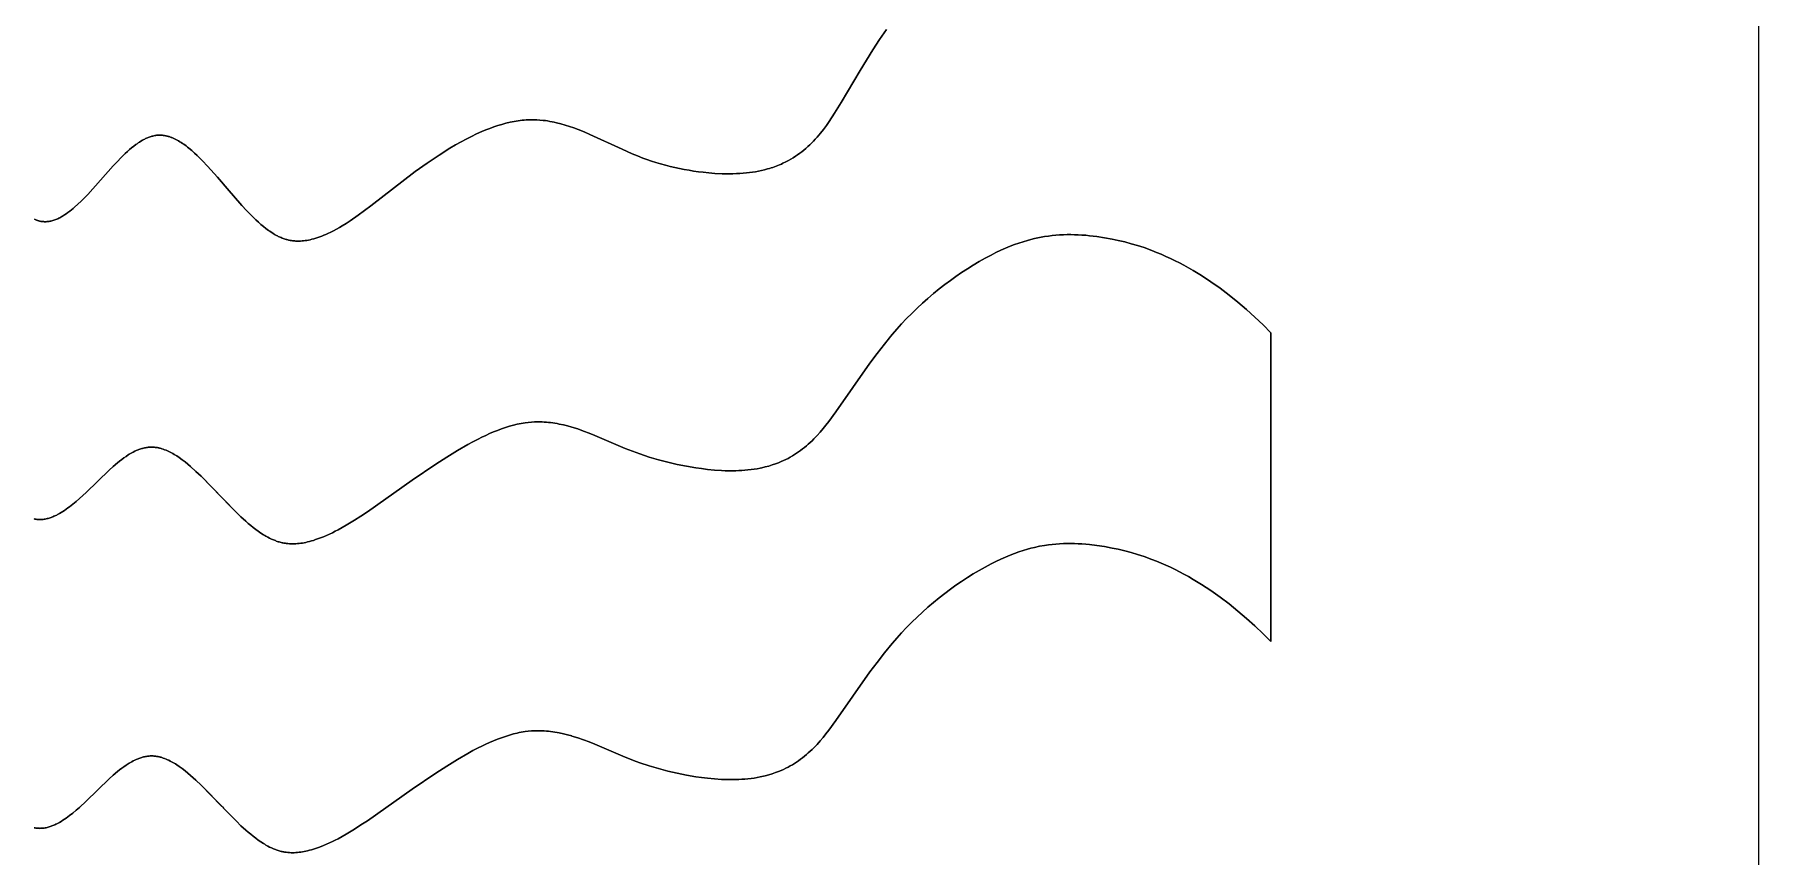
# Model space of a CAD drawing. Header units: feet. Extents: x 0 to 1.5, y 93.18 to 96.08.
# Drawn here: x 1.125 to 1.5, y 95.6453 to 95.8239 of the extents above; entities that cross this region are included whole.
import ezdxf

# ---------------------------------------------------------------- set-up
doc = ezdxf.new("R2010")
doc.units = ezdxf.units.FT
doc.header["$MEASUREMENT"] = 0
doc.layers.add('Default', color=7, linetype='Continuous', true_color=0x000000)

msp = doc.modelspace()

# ---------------------------------------------------------------- linework, layer by layer
at = {"layer": 'Default'}
msp.add_lwpolyline([(0, 96), (1.5, 96), (1.5, 93.33333), (0, 93.33333)], close=True, dxfattribs=at)
for points in [[(1.12499, 95.78378), (1.12513, 95.78372), (1.12528, 95.78366), (1.12542, 95.7836), (1.12552, 95.78356), (1.12563, 95.78352), (1.12574, 95.78348), (1.12584, 95.78345), (1.12595, 95.78342), (1.12606, 95.78339), (1.12617, 95.78337), (1.12627, 95.78334), (1.12638, 95.78332), (1.12649, 95.7833), (1.1266, 95.78329), (1.1267, 95.78327), (1.12681, 95.78326), (1.12692, 95.78325), (1.12703, 95.78325), (1.12714, 95.78324), (1.12724, 95.78324), (1.12735, 95.78324), (1.12746, 95.78324), (1.12757, 95.78324), (1.12768, 95.78325), (1.12779, 95.78326), (1.12789, 95.78327), (1.128, 95.78328), (1.12811, 95.7833), (1.12822, 95.78331), (1.12833, 95.78333), (1.12844, 95.78335), (1.12855, 95.78338), (1.12876, 95.78343), (1.12898, 95.78349), (1.1292, 95.78356), (1.12942, 95.78363), (1.12964, 95.78372), (1.12986, 95.78381), (1.13007, 95.7839), (1.13029, 95.784), (1.1305, 95.78411), (1.13071, 95.78422), (1.13092, 95.78434), (1.13112, 95.78446), (1.13132, 95.78458), (1.13152, 95.78471), (1.13191, 95.78497), (1.13229, 95.78524), (1.13266, 95.78552), (1.13302, 95.78581), (1.13339, 95.78611), (1.13374, 95.78642), (1.13444, 95.78705), (1.13512, 95.78769), (1.13585, 95.78843), (1.13658, 95.78918), (1.14211, 95.79536), (1.14296, 95.79627), (1.14384, 95.79718), (1.14474, 95.79806), (1.1452, 95.79849), (1.14567, 95.7989), (1.14613, 95.7993), (1.1466, 95.79967), (1.14707, 95.80003), (1.14731, 95.80019), (1.14754, 95.80036), (1.14785, 95.80056), (1.14816, 95.80075), (1.14848, 95.80094), (1.14881, 95.80112), (1.14899, 95.80121), (1.14918, 95.8013), (1.14937, 95.80139), (1.14956, 95.80147), (1.14976, 95.80155), (1.14995, 95.80162), (1.15015, 95.80169), (1.15035, 95.80175), (1.15055, 95.80181), (1.15075, 95.80186), (1.15095, 95.80191), (1.15116, 95.80195), (1.15136, 95.80198), (1.15157, 95.80201), (1.15178, 95.80203), (1.15199, 95.80204), (1.15206, 95.80204), (1.15222, 95.80205), (1.15238, 95.80205), (1.15253, 95.80204), (1.15269, 95.80203), (1.15285, 95.80202), (1.153, 95.802), (1.15316, 95.80198), (1.15331, 95.80196), (1.15347, 95.80193), (1.15363, 95.80189), (1.15379, 95.80186), (1.15395, 95.80182), (1.15411, 95.80177), (1.15427, 95.80173), (1.15442, 95.80168), (1.15458, 95.80162), (1.15473, 95.80157), (1.15488, 95.80151), (1.15518, 95.80138), (1.15548, 95.80125), (1.15578, 95.8011), (1.15606, 95.80095), (1.15635, 95.80079), (1.15663, 95.80062), (1.1569, 95.80045), (1.15718, 95.80027), (1.15745, 95.80008), (1.15797, 95.7997), (1.15828, 95.79946), (1.15859, 95.79922), (1.15921, 95.7987), (1.15981, 95.79816), (1.16041, 95.79761), (1.16099, 95.79704), (1.16156, 95.79646), (1.16265, 95.79531), (1.16479, 95.79291), (1.16734, 95.78994), (1.16736, 95.78992), (1.16827, 95.78885), (1.1701, 95.78678), (1.17109, 95.78571), (1.17211, 95.78465), (1.17263, 95.78413), (1.17317, 95.78362), (1.1737, 95.78313), (1.17425, 95.78265), (1.17479, 95.7822), (1.17535, 95.78176), (1.1759, 95.78135), (1.17618, 95.78116), (1.17646, 95.78097), (1.17684, 95.78073), (1.17723, 95.78049), (1.17763, 95.78027), (1.17783, 95.78016), (1.17804, 95.78006), (1.17824, 95.77996), (1.17845, 95.77987), (1.17866, 95.77978), (1.17887, 95.77969), (1.17909, 95.77961), (1.1793, 95.77953), (1.17952, 95.77946), (1.17973, 95.77939), (1.17991, 95.77934), (1.18008, 95.7793), (1.18025, 95.77926), (1.18042, 95.77922), (1.18059, 95.77919), (1.18076, 95.77915), (1.18094, 95.77913), (1.18111, 95.7791), (1.18128, 95.77908), (1.18145, 95.77906), (1.18163, 95.77905), (1.1818, 95.77904), (1.18197, 95.77903), (1.18215, 95.77902), (1.1825, 95.77902), (1.18285, 95.77903), (1.1832, 95.77905), (1.18355, 95.77908), (1.1839, 95.77913), (1.18426, 95.77918), (1.18461, 95.77925), (1.18497, 95.77932), (1.18532, 95.77941), (1.18577, 95.77953), (1.18621, 95.77966), (1.18665, 95.7798), (1.18709, 95.77996), (1.18752, 95.78012), (1.18795, 95.7803), (1.18837, 95.78048), (1.18879, 95.78067), (1.18943, 95.78097), (1.19006, 95.78129), (1.19069, 95.78163), (1.19131, 95.78198), (1.19191, 95.78233), (1.1928, 95.78288), (1.19368, 95.78346), (1.19541, 95.78465), (1.19819, 95.78671), (1.20783, 95.79416), (1.2104, 95.79598), (1.21303, 95.79772), (1.21538, 95.7992), (1.21658, 95.79991), (1.21778, 95.8006), (1.2189, 95.8012), (1.22003, 95.80177), (1.22117, 95.80232), (1.22233, 95.80284), (1.22317, 95.80319), (1.22403, 95.80352), (1.22489, 95.80383), (1.22576, 95.80412), (1.22664, 95.80439), (1.22754, 95.80463), (1.22844, 95.80484), (1.22889, 95.80493), (1.22935, 95.80502), (1.22978, 95.8051), (1.23022, 95.80516), (1.23065, 95.80522), (1.23109, 95.80527), (1.23153, 95.80531), (1.23197, 95.80535), (1.23241, 95.80537), (1.23285, 95.80539), (1.23355, 95.80539), (1.23425, 95.80537), (1.23495, 95.80533), (1.23564, 95.80526), (1.23613, 95.8052), (1.23662, 95.80513), (1.23711, 95.80505), (1.23759, 95.80496), (1.23807, 95.80486), (1.23855, 95.80475), (1.2395, 95.80451), (1.24044, 95.80423), (1.24138, 95.80393), (1.24231, 95.80361), (1.24323, 95.80326), (1.24325, 95.80325), (1.24453, 95.80274), (1.24581, 95.8022), (1.2528, 95.79897), (1.25503, 95.79799), (1.25618, 95.79752), (1.25735, 95.79706), (1.25818, 95.79676), (1.25918, 95.79643), (1.26018, 95.79611), (1.2612, 95.79581), (1.26222, 95.79552), (1.26325, 95.79526), (1.26429, 95.79502), (1.26532, 95.7948), (1.26635, 95.7946), (1.26737, 95.79442), (1.26838, 95.79425), (1.2694, 95.79411), (1.27042, 95.79398), (1.27169, 95.79385), (1.27296, 95.79375), (1.27456, 95.79367), (1.27535, 95.79365), (1.27613, 95.79365), (1.27691, 95.79366), (1.27767, 95.79368), (1.27843, 95.79372), (1.27917, 95.79377), (1.27984, 95.79384), (1.28051, 95.79391), (1.28117, 95.794), (1.28184, 95.79411), (1.2825, 95.79423), (1.28316, 95.79437), (1.28382, 95.79452), (1.28446, 95.7947), (1.28484, 95.7948), (1.28522, 95.79492), (1.2856, 95.79505), (1.28597, 95.79518), (1.28634, 95.79532), (1.28671, 95.79546), (1.28708, 95.79561), (1.28745, 95.79577), (1.28781, 95.79593), (1.28843, 95.79623), (1.28903, 95.79655), (1.28954, 95.79684), (1.29004, 95.79714), (1.29053, 95.79745), (1.291, 95.79777), (1.29147, 95.79811), (1.29192, 95.79845), (1.29236, 95.79881), (1.29279, 95.79917), (1.29321, 95.79955), (1.29363, 95.79994), (1.29403, 95.80033), (1.29443, 95.80074), (1.29482, 95.80116), (1.29521, 95.80159), (1.29558, 95.80203), (1.29596, 95.80248), (1.29661, 95.80331), (1.29725, 95.80417), (1.29786, 95.80503), (1.29905, 95.80683), (1.30047, 95.80911), (1.30457, 95.81607), (1.30735, 95.82061), (1.3088, 95.82282), (1.31031, 95.825)], [(1.31031, 95.825), (1.3088, 95.82282), (1.30735, 95.82061), (1.30457, 95.81607), (1.30047, 95.80911), (1.29905, 95.80683), (1.29786, 95.80503), (1.29725, 95.80417), (1.29661, 95.80331), (1.29596, 95.80248), (1.29558, 95.80203), (1.29521, 95.80159), (1.29482, 95.80116), (1.29443, 95.80074), (1.29403, 95.80033), (1.29363, 95.79994), (1.29321, 95.79955), (1.29279, 95.79917), (1.29236, 95.79881), (1.29192, 95.79845), (1.29147, 95.79811), (1.291, 95.79777), (1.29053, 95.79745), (1.29004, 95.79714), (1.28954, 95.79684), (1.28903, 95.79655), (1.28843, 95.79623), (1.28781, 95.79593), (1.28745, 95.79577), (1.28708, 95.79561), (1.28671, 95.79546), (1.28634, 95.79532), (1.28597, 95.79518), (1.2856, 95.79505), (1.28522, 95.79492), (1.28484, 95.7948), (1.28446, 95.7947), (1.28382, 95.79452), (1.28316, 95.79437), (1.2825, 95.79423), (1.28184, 95.79411), (1.28117, 95.794), (1.28051, 95.79391), (1.27984, 95.79384), (1.27917, 95.79377), (1.27843, 95.79372), (1.27767, 95.79368), (1.27691, 95.79366), (1.27613, 95.79365), (1.27535, 95.79365), (1.27456, 95.79367), (1.27296, 95.79375), (1.27169, 95.79385), (1.27042, 95.79398), (1.2694, 95.79411), (1.26838, 95.79425), (1.26737, 95.79442), (1.26635, 95.7946), (1.26532, 95.7948), (1.26429, 95.79502), (1.26325, 95.79526), (1.26222, 95.79552), (1.2612, 95.79581), (1.26018, 95.79611), (1.25918, 95.79643), (1.25818, 95.79676), (1.25735, 95.79706), (1.25618, 95.79752), (1.25503, 95.79799), (1.2528, 95.79897), (1.24581, 95.8022), (1.24453, 95.80274), (1.24325, 95.80325), (1.24323, 95.80326), (1.24231, 95.80361), (1.24138, 95.80393), (1.24044, 95.80423), (1.2395, 95.80451), (1.23855, 95.80475), (1.23807, 95.80486), (1.23759, 95.80496), (1.23711, 95.80505), (1.23662, 95.80513), (1.23613, 95.8052), (1.23564, 95.80526), (1.23495, 95.80533), (1.23425, 95.80537), (1.23355, 95.80539), (1.23285, 95.80539), (1.23241, 95.80537), (1.23197, 95.80535), (1.23153, 95.80531), (1.23109, 95.80527), (1.23065, 95.80522), (1.23022, 95.80516), (1.22978, 95.8051), (1.22935, 95.80502), (1.22889, 95.80493), (1.22844, 95.80484), (1.22754, 95.80463), (1.22664, 95.80439), (1.22576, 95.80412), (1.22489, 95.80383), (1.22403, 95.80352), (1.22317, 95.80319), (1.22233, 95.80284), (1.22117, 95.80232), (1.22003, 95.80177), (1.2189, 95.8012), (1.21778, 95.8006), (1.21658, 95.79991), (1.21538, 95.7992), (1.21303, 95.79772), (1.2104, 95.79598), (1.20783, 95.79416), (1.19819, 95.78671), (1.19541, 95.78465), (1.19368, 95.78346), (1.1928, 95.78288), (1.19191, 95.78233), (1.19131, 95.78198), (1.19069, 95.78163), (1.19006, 95.78129), (1.18943, 95.78097), (1.18879, 95.78067), (1.18837, 95.78048), (1.18795, 95.7803), (1.18752, 95.78012), (1.18709, 95.77996), (1.18665, 95.7798), (1.18621, 95.77966), (1.18577, 95.77953), (1.18532, 95.77941), (1.18497, 95.77932), (1.18461, 95.77925), (1.18426, 95.77918), (1.1839, 95.77913), (1.18355, 95.77908), (1.1832, 95.77905), (1.18285, 95.77903), (1.1825, 95.77902), (1.18215, 95.77902), (1.18197, 95.77903), (1.1818, 95.77904), (1.18163, 95.77905), (1.18145, 95.77906), (1.18128, 95.77908), (1.18111, 95.7791), (1.18094, 95.77913), (1.18076, 95.77915), (1.18059, 95.77919), (1.18042, 95.77922), (1.18025, 95.77926), (1.18008, 95.7793), (1.17991, 95.77934), (1.17973, 95.77939), (1.17952, 95.77946), (1.1793, 95.77953), (1.17909, 95.77961), (1.17887, 95.77969), (1.17866, 95.77978), (1.17845, 95.77987), (1.17824, 95.77996), (1.17804, 95.78006), (1.17783, 95.78016), (1.17763, 95.78027), (1.17723, 95.78049), (1.17684, 95.78073), (1.17646, 95.78097), (1.17618, 95.78116), (1.1759, 95.78135), (1.17535, 95.78176), (1.17479, 95.7822), (1.17425, 95.78265), (1.1737, 95.78313), (1.17317, 95.78362), (1.17263, 95.78413), (1.17211, 95.78465), (1.17109, 95.78571), (1.1701, 95.78678), (1.16736, 95.78992), (1.16734, 95.78994), (1.16688, 95.79047), (1.16479, 95.79291), (1.16265, 95.79531), (1.16156, 95.79646), (1.16099, 95.79704), (1.16041, 95.79761), (1.15981, 95.79816), (1.15921, 95.7987), (1.15859, 95.79922), (1.15828, 95.79946), (1.15797, 95.7997), (1.15745, 95.80008), (1.15718, 95.80027), (1.1569, 95.80045), (1.15663, 95.80062), (1.15635, 95.80079), (1.15606, 95.80095), (1.15578, 95.8011), (1.15548, 95.80125), (1.15518, 95.80138), (1.15488, 95.80151), (1.15473, 95.80157), (1.15458, 95.80162), (1.15442, 95.80168), (1.15427, 95.80173), (1.15411, 95.80177), (1.15395, 95.80182), (1.15379, 95.80186), (1.15363, 95.80189), (1.15347, 95.80193), (1.15331, 95.80196), (1.15316, 95.80198), (1.153, 95.802), (1.15285, 95.80202), (1.15269, 95.80203), (1.15253, 95.80204), (1.15238, 95.80205), (1.15222, 95.80205), (1.15206, 95.80204), (1.15199, 95.80204), (1.15178, 95.80203), (1.15157, 95.80201), (1.15136, 95.80198), (1.15116, 95.80195), (1.15095, 95.80191), (1.15075, 95.80186), (1.15055, 95.80181), (1.15035, 95.80175), (1.15015, 95.80169), (1.14995, 95.80162), (1.14976, 95.80155), (1.14956, 95.80147), (1.14937, 95.80139), (1.14918, 95.8013), (1.14899, 95.80121), (1.14881, 95.80112), (1.14848, 95.80094), (1.14816, 95.80075), (1.14785, 95.80056), (1.14754, 95.80036), (1.14731, 95.80019), (1.14707, 95.80003), (1.1466, 95.79967), (1.14613, 95.7993), (1.14567, 95.7989), (1.1452, 95.79849), (1.14474, 95.79806), (1.14384, 95.79718), (1.14296, 95.79627), (1.14211, 95.79536), (1.13658, 95.78918), (1.13585, 95.78843), (1.13512, 95.78769), (1.13444, 95.78705), (1.13374, 95.78642), (1.13339, 95.78611), (1.13302, 95.78581), (1.13266, 95.78552), (1.13229, 95.78524), (1.13191, 95.78497), (1.13152, 95.78471), (1.13132, 95.78458), (1.13112, 95.78446), (1.13092, 95.78434), (1.13071, 95.78422), (1.1305, 95.78411), (1.13029, 95.784), (1.13007, 95.7839), (1.12986, 95.78381), (1.12964, 95.78372), (1.12942, 95.78363), (1.1292, 95.78356), (1.12898, 95.78349), (1.12876, 95.78343), (1.12855, 95.78338), (1.12844, 95.78335), (1.12833, 95.78333), (1.12822, 95.78331), (1.12811, 95.7833), (1.128, 95.78328), (1.12789, 95.78327), (1.12779, 95.78326), (1.12768, 95.78325), (1.12757, 95.78324), (1.12746, 95.78324), (1.12735, 95.78324), (1.12724, 95.78324), (1.12714, 95.78324), (1.12703, 95.78325), (1.12692, 95.78325), (1.12681, 95.78326), (1.1267, 95.78327), (1.1266, 95.78329), (1.12649, 95.7833), (1.12638, 95.78332), (1.12627, 95.78334), (1.12617, 95.78337), (1.12606, 95.78339), (1.12595, 95.78342), (1.12584, 95.78345), (1.12574, 95.78348), (1.12563, 95.78352), (1.12552, 95.78356), (1.12542, 95.7836), (1.12528, 95.78366), (1.12513, 95.78372), (1.12499, 95.78378)], [(1.12496, 95.71865), (1.12507, 95.71863), (1.12518, 95.71861), (1.12529, 95.71859), (1.1254, 95.71858), (1.12551, 95.71856), (1.12562, 95.71855), (1.12573, 95.71854), (1.12584, 95.71854), (1.12595, 95.71853), (1.12607, 95.71853), (1.12618, 95.71853), (1.12629, 95.71853), (1.12641, 95.71853), (1.12652, 95.71854), (1.12663, 95.71854), (1.12675, 95.71855), (1.12686, 95.71856), (1.12709, 95.71859), (1.12731, 95.71863), (1.12753, 95.71867), (1.12775, 95.71872), (1.12796, 95.71878), (1.12818, 95.71884), (1.12839, 95.7189), (1.1286, 95.71897), (1.12881, 95.71905), (1.12902, 95.71913), (1.12922, 95.71922), (1.12943, 95.71931), (1.12963, 95.7194), (1.12983, 95.7195), (1.13003, 95.7196), (1.13041, 95.71982), (1.13079, 95.72004), (1.13117, 95.72027), (1.13154, 95.72051), (1.13191, 95.72077), (1.13227, 95.72103), (1.13263, 95.72129), (1.13332, 95.72184), (1.13406, 95.72245), (1.13479, 95.7231), (1.13622, 95.72441), (1.14126, 95.72928), (1.14215, 95.73008), (1.14306, 95.73085), (1.14352, 95.73122), (1.14399, 95.73158), (1.14445, 95.73192), (1.14492, 95.73225), (1.14539, 95.73255), (1.14563, 95.7327), (1.14586, 95.73284), (1.14617, 95.73302), (1.14649, 95.73319), (1.14682, 95.73335), (1.14715, 95.7335), (1.14734, 95.73358), (1.14753, 95.73366), (1.14773, 95.73374), (1.14793, 95.73381), (1.14812, 95.73387), (1.14832, 95.73393), (1.14852, 95.73399), (1.14873, 95.73404), (1.14893, 95.73409), (1.14913, 95.73413), (1.14934, 95.73417), (1.14955, 95.7342), (1.14975, 95.73422), (1.14996, 95.73424), (1.15017, 95.73425), (1.15038, 95.73426), (1.15062, 95.73426), (1.15078, 95.73425), (1.15094, 95.73424), (1.1511, 95.73423), (1.15126, 95.73421), (1.15141, 95.73419), (1.15157, 95.73417), (1.15173, 95.73415), (1.15189, 95.73411), (1.15205, 95.73408), (1.15221, 95.73404), (1.15237, 95.734), (1.15253, 95.73396), (1.15269, 95.73391), (1.153, 95.73381), (1.15331, 95.7337), (1.15362, 95.73358), (1.15393, 95.73345), (1.15423, 95.73331), (1.15453, 95.73316), (1.15482, 95.73301), (1.15511, 95.73285), (1.1554, 95.73268), (1.15568, 95.73251), (1.15596, 95.73233), (1.1565, 95.73197), (1.15712, 95.73152), (1.15774, 95.73104), (1.15835, 95.73055), (1.15896, 95.73004), (1.16013, 95.72898), (1.16125, 95.72791), (1.16608, 95.72295), (1.1661, 95.72293), (1.16703, 95.72196), (1.16891, 95.72006), (1.16992, 95.7191), (1.17096, 95.71815), (1.17149, 95.71769), (1.17203, 95.71724), (1.17257, 95.7168), (1.17312, 95.71638), (1.17367, 95.71598), (1.17423, 95.71559), (1.17479, 95.71523), (1.17507, 95.71506), (1.17535, 95.7149), (1.17575, 95.71468), (1.17615, 95.71447), (1.17656, 95.71428), (1.17697, 95.7141), (1.17718, 95.71401), (1.17739, 95.71393), (1.1776, 95.71385), (1.17781, 95.71378), (1.17803, 95.71371), (1.17824, 95.71364), (1.17846, 95.71358), (1.17868, 95.71353), (1.17886, 95.71349), (1.17904, 95.71345), (1.17921, 95.71342), (1.17939, 95.71338), (1.17957, 95.71336), (1.17975, 95.71333), (1.1801, 95.71329), (1.18046, 95.71326), (1.18081, 95.71325), (1.18117, 95.71324), (1.18152, 95.71325), (1.18188, 95.71326), (1.18223, 95.71329), (1.18258, 95.71332), (1.18294, 95.71337), (1.18329, 95.71342), (1.18364, 95.71349), (1.184, 95.71356), (1.18435, 95.71364), (1.1848, 95.71375), (1.18524, 95.71387), (1.18569, 95.714), (1.18613, 95.71415), (1.18657, 95.7143), (1.187, 95.71446), (1.18786, 95.71479), (1.18851, 95.71507), (1.18915, 95.71535), (1.18979, 95.71565), (1.19042, 95.71597), (1.19103, 95.71628), (1.19193, 95.71677), (1.19283, 95.71728), (1.19459, 95.71835), (1.196, 95.71926), (1.1974, 95.7202), (1.20713, 95.72706), (1.21232, 95.73053), (1.21466, 95.73204), (1.21702, 95.73351), (1.21923, 95.7348), (1.22035, 95.73542), (1.22148, 95.73601), (1.2223, 95.73642), (1.22314, 95.73681), (1.22398, 95.7372), (1.22483, 95.73756), (1.22569, 95.7379), (1.22656, 95.73823), (1.22743, 95.73853), (1.22832, 95.7388), (1.22916, 95.73903), (1.23001, 95.73923), (1.23044, 95.73932), (1.23086, 95.73941), (1.23129, 95.73948), (1.23172, 95.73955), (1.2324, 95.73963), (1.23308, 95.7397), (1.23376, 95.73974), (1.23445, 95.73975), (1.23492, 95.73975), (1.2354, 95.73974), (1.23587, 95.73971), (1.23634, 95.73968), (1.23681, 95.73964), (1.23727, 95.73959), (1.23774, 95.73952), (1.2382, 95.73945), (1.23866, 95.73937), (1.23912, 95.73928), (1.24004, 95.73908), (1.24096, 95.73886), (1.24187, 95.7386), (1.2419, 95.73859), (1.24316, 95.7382), (1.24442, 95.73776), (1.24567, 95.73729), (1.2469, 95.7368), (1.2535, 95.73399), (1.25587, 95.73307), (1.25669, 95.73277), (1.25868, 95.73211), (1.26071, 95.7315), (1.26276, 95.73097), (1.26481, 95.7305), (1.26683, 95.7301), (1.26885, 95.72976), (1.27011, 95.72958), (1.27137, 95.72943), (1.27291, 95.72928), (1.27445, 95.72918), (1.27523, 95.72914), (1.276, 95.72913), (1.27678, 95.72912), (1.27754, 95.72913), (1.2782, 95.72915), (1.27887, 95.72919), (1.27953, 95.72924), (1.28019, 95.7293), (1.28086, 95.72938), (1.28151, 95.72947), (1.28217, 95.72957), (1.28282, 95.72969), (1.28319, 95.72977), (1.28395, 95.72995), (1.2847, 95.73015), (1.28544, 95.73038), (1.28617, 95.73063), (1.2868, 95.73086), (1.28741, 95.73111), (1.28792, 95.73134), (1.28842, 95.73158), (1.28891, 95.73182), (1.28939, 95.73208), (1.28986, 95.73235), (1.29032, 95.73263), (1.29077, 95.73292), (1.29121, 95.73322), (1.29165, 95.73353), (1.29208, 95.73386), (1.2925, 95.73419), (1.29291, 95.73454), (1.29332, 95.7349), (1.29373, 95.73527), (1.29413, 95.73565), (1.29452, 95.73604), (1.29521, 95.73676), (1.29588, 95.73751), (1.29653, 95.73827), (1.29716, 95.73905), (1.2978, 95.73986), (1.29933, 95.74193), (1.30672, 95.75251), (1.30827, 95.7546), (1.30987, 95.75666), (1.31154, 95.7587), (1.31256, 95.75987), (1.3136, 95.76103), (1.31469, 95.76218), (1.31581, 95.76331), (1.31696, 95.76442), (1.31813, 95.76551), (1.31933, 95.76658), (1.32055, 95.76761), (1.32178, 95.76862), (1.32304, 95.7696), (1.32422, 95.77048), (1.32543, 95.77135), (1.32666, 95.7722), (1.32791, 95.77302), (1.32918, 95.77381), (1.33046, 95.77457), (1.33176, 95.7753), (1.33307, 95.77599), (1.33414, 95.77653), (1.33523, 95.77704), (1.33622, 95.77748), (1.33722, 95.7779), (1.33815, 95.77826), (1.33908, 95.77859), (1.34002, 95.7789), (1.34097, 95.77918), (1.34173, 95.77939), (1.3425, 95.77958), (1.3436, 95.77981), (1.34471, 95.78001), (1.34553, 95.78013), (1.34635, 95.78023), (1.34716, 95.78031), (1.34798, 95.78036), (1.34879, 95.7804), (1.3496, 95.78043), (1.35041, 95.78043), (1.35122, 95.78042), (1.35203, 95.78038), (1.35284, 95.78034), (1.35366, 95.78028), (1.35447, 95.7802), (1.35609, 95.78), (1.35771, 95.77975), (1.35941, 95.77944), (1.36074, 95.77917), (1.36216, 95.77883), (1.36356, 95.77846), (1.36495, 95.77805), (1.36634, 95.7776), (1.36803, 95.77698), (1.36906, 95.77658), (1.37007, 95.77615), (1.37108, 95.77571), (1.37208, 95.77525), (1.37308, 95.77477), (1.37406, 95.77427), (1.37503, 95.77376), (1.37599, 95.77322), (1.37704, 95.77262), (1.37885, 95.77152), (1.38087, 95.77019), (1.38287, 95.76877), (1.38484, 95.76729), (1.38676, 95.76575), (1.38864, 95.76415), (1.39047, 95.7625), (1.39224, 95.76081), (1.39395, 95.7591)], [(1.39395, 95.7591), (1.39224, 95.76081), (1.39047, 95.7625), (1.38864, 95.76415), (1.38676, 95.76575), (1.38484, 95.76729), (1.38287, 95.76877), (1.38087, 95.77019), (1.37885, 95.77152), (1.37704, 95.77262), (1.37599, 95.77322), (1.37503, 95.77376), (1.37406, 95.77427), (1.37308, 95.77477), (1.37208, 95.77525), (1.37108, 95.77571), (1.37007, 95.77615), (1.36906, 95.77658), (1.36803, 95.77698), (1.36634, 95.7776), (1.36495, 95.77805), (1.36356, 95.77846), (1.36216, 95.77883), (1.36074, 95.77917), (1.35941, 95.77944), (1.35771, 95.77975), (1.35609, 95.78), (1.35447, 95.7802), (1.35366, 95.78028), (1.35284, 95.78034), (1.35203, 95.78038), (1.35122, 95.78042), (1.35041, 95.78043), (1.3496, 95.78043), (1.34879, 95.7804), (1.34798, 95.78036), (1.34716, 95.78031), (1.34635, 95.78023), (1.34553, 95.78013), (1.34471, 95.78001), (1.3436, 95.77981), (1.3425, 95.77958), (1.34173, 95.77939), (1.34097, 95.77918), (1.34002, 95.7789), (1.33908, 95.77859), (1.33815, 95.77826), (1.33722, 95.7779), (1.33622, 95.77748), (1.33523, 95.77704), (1.33414, 95.77653), (1.33307, 95.77599), (1.33176, 95.7753), (1.33046, 95.77457), (1.32918, 95.77381), (1.32791, 95.77302), (1.32666, 95.7722), (1.32543, 95.77135), (1.32422, 95.77048), (1.32304, 95.7696), (1.32178, 95.76862), (1.32055, 95.76761), (1.31933, 95.76658), (1.31813, 95.76551), (1.31696, 95.76442), (1.31581, 95.76331), (1.31469, 95.76218), (1.3136, 95.76103), (1.31256, 95.75987), (1.3112, 95.7583), (1.30987, 95.75666), (1.30827, 95.7546), (1.30672, 95.75251), (1.29933, 95.74193), (1.2978, 95.73986), (1.29716, 95.73905), (1.29653, 95.73827), (1.29588, 95.73751), (1.29521, 95.73676), (1.29452, 95.73604), (1.29413, 95.73565), (1.29373, 95.73527), (1.29332, 95.7349), (1.29291, 95.73454), (1.2925, 95.73419), (1.29208, 95.73386), (1.29165, 95.73353), (1.29121, 95.73322), (1.29077, 95.73292), (1.29032, 95.73263), (1.28986, 95.73235), (1.28939, 95.73208), (1.28891, 95.73182), (1.28842, 95.73158), (1.28792, 95.73134), (1.28741, 95.73111), (1.2868, 95.73086), (1.28617, 95.73063), (1.28544, 95.73038), (1.2847, 95.73015), (1.28395, 95.72995), (1.28319, 95.72977), (1.28282, 95.72969), (1.28217, 95.72957), (1.28151, 95.72947), (1.28086, 95.72938), (1.28019, 95.7293), (1.27953, 95.72924), (1.27887, 95.72919), (1.2782, 95.72915), (1.27754, 95.72913), (1.27678, 95.72912), (1.276, 95.72913), (1.27523, 95.72914), (1.27445, 95.72918), (1.27291, 95.72928), (1.27137, 95.72943), (1.27011, 95.72958), (1.26885, 95.72976), (1.26683, 95.7301), (1.26481, 95.7305), (1.26276, 95.73097), (1.26071, 95.7315), (1.25868, 95.73211), (1.25669, 95.73277), (1.25587, 95.73307), (1.2535, 95.73399), (1.2469, 95.7368), (1.24567, 95.73729), (1.24442, 95.73776), (1.24316, 95.7382), (1.2419, 95.73859), (1.24187, 95.7386), (1.24096, 95.73886), (1.24004, 95.73908), (1.23912, 95.73928), (1.23866, 95.73937), (1.2382, 95.73945), (1.23774, 95.73952), (1.23727, 95.73959), (1.23681, 95.73964), (1.23634, 95.73968), (1.23587, 95.73971), (1.2354, 95.73974), (1.23492, 95.73975), (1.23445, 95.73975), (1.23376, 95.73974), (1.23308, 95.7397), (1.2324, 95.73963), (1.23172, 95.73955), (1.23129, 95.73948), (1.23086, 95.73941), (1.23044, 95.73932), (1.23001, 95.73923), (1.22916, 95.73903), (1.22832, 95.7388), (1.22743, 95.73853), (1.22656, 95.73823), (1.22569, 95.7379), (1.22483, 95.73756), (1.22398, 95.7372), (1.22314, 95.73681), (1.2223, 95.73642), (1.22148, 95.73601), (1.22035, 95.73542), (1.21923, 95.7348), (1.21702, 95.73351), (1.21466, 95.73204), (1.21232, 95.73053), (1.20713, 95.72706), (1.1974, 95.7202), (1.196, 95.71926), (1.19459, 95.71835), (1.19283, 95.71728), (1.19193, 95.71677), (1.19103, 95.71628), (1.19042, 95.71597), (1.18979, 95.71565), (1.18915, 95.71535), (1.18851, 95.71507), (1.18786, 95.71479), (1.187, 95.71446), (1.18657, 95.7143), (1.18613, 95.71415), (1.18569, 95.714), (1.18524, 95.71387), (1.1848, 95.71375), (1.18435, 95.71364), (1.184, 95.71356), (1.18364, 95.71349), (1.18329, 95.71342), (1.18294, 95.71337), (1.18258, 95.71332), (1.18223, 95.71329), (1.18188, 95.71326), (1.18152, 95.71325), (1.18117, 95.71324), (1.18081, 95.71325), (1.18046, 95.71326), (1.1801, 95.71329), (1.17975, 95.71333), (1.17957, 95.71336), (1.17939, 95.71338), (1.17921, 95.71342), (1.17904, 95.71345), (1.17886, 95.71349), (1.17868, 95.71353), (1.17846, 95.71358), (1.17824, 95.71364), (1.17803, 95.71371), (1.17781, 95.71378), (1.1776, 95.71385), (1.17739, 95.71393), (1.17718, 95.71401), (1.17697, 95.7141), (1.17656, 95.71428), (1.17615, 95.71447), (1.17575, 95.71468), (1.17535, 95.7149), (1.17507, 95.71506), (1.17479, 95.71523), (1.17423, 95.71559), (1.17367, 95.71598), (1.17312, 95.71638), (1.17257, 95.7168), (1.17203, 95.71724), (1.17149, 95.71769), (1.17096, 95.71815), (1.16992, 95.7191), (1.16891, 95.72006), (1.1661, 95.72293), (1.16608, 95.72295), (1.16561, 95.72343), (1.16125, 95.72791), (1.16013, 95.72898), (1.15896, 95.73004), (1.15835, 95.73055), (1.15774, 95.73104), (1.15712, 95.73152), (1.1565, 95.73197), (1.15596, 95.73233), (1.15568, 95.73251), (1.1554, 95.73268), (1.15511, 95.73285), (1.15482, 95.73301), (1.15453, 95.73316), (1.15423, 95.73331), (1.15393, 95.73345), (1.15362, 95.73358), (1.15331, 95.7337), (1.153, 95.73381), (1.15269, 95.73391), (1.15253, 95.73396), (1.15237, 95.734), (1.15221, 95.73404), (1.15205, 95.73408), (1.15189, 95.73411), (1.15173, 95.73415), (1.15157, 95.73417), (1.15141, 95.73419), (1.15126, 95.73421), (1.1511, 95.73423), (1.15094, 95.73424), (1.15078, 95.73425), (1.15062, 95.73426), (1.15038, 95.73426), (1.15017, 95.73425), (1.14996, 95.73424), (1.14975, 95.73422), (1.14955, 95.7342), (1.14934, 95.73417), (1.14913, 95.73413), (1.14893, 95.73409), (1.14873, 95.73404), (1.14852, 95.73399), (1.14832, 95.73393), (1.14812, 95.73387), (1.14793, 95.73381), (1.14773, 95.73374), (1.14753, 95.73366), (1.14734, 95.73358), (1.14715, 95.7335), (1.14682, 95.73335), (1.14649, 95.73319), (1.14617, 95.73302), (1.14586, 95.73284), (1.14563, 95.7327), (1.14539, 95.73255), (1.14492, 95.73225), (1.14445, 95.73192), (1.14399, 95.73158), (1.14352, 95.73122), (1.14306, 95.73085), (1.14215, 95.73008), (1.14126, 95.72928), (1.13622, 95.72441), (1.13479, 95.7231), (1.13406, 95.72245), (1.13332, 95.72184), (1.13263, 95.72129), (1.13227, 95.72103), (1.13191, 95.72077), (1.13154, 95.72051), (1.13117, 95.72027), (1.13079, 95.72004), (1.13041, 95.71982), (1.13003, 95.7196), (1.12983, 95.7195), (1.12963, 95.7194), (1.12943, 95.71931), (1.12922, 95.71922), (1.12902, 95.71913), (1.12881, 95.71905), (1.1286, 95.71897), (1.12839, 95.7189), (1.12818, 95.71884), (1.12796, 95.71878), (1.12775, 95.71872), (1.12753, 95.71867), (1.12731, 95.71863), (1.12709, 95.71859), (1.12686, 95.71856), (1.12675, 95.71855), (1.12663, 95.71854), (1.12652, 95.71854), (1.12641, 95.71853), (1.12629, 95.71853), (1.12618, 95.71853), (1.12607, 95.71853), (1.12595, 95.71853), (1.12584, 95.71854), (1.12573, 95.71854), (1.12562, 95.71855), (1.12551, 95.71856), (1.1254, 95.71858), (1.12529, 95.71859), (1.12518, 95.71861), (1.12507, 95.71863), (1.12496, 95.71865)], [(1.39395, 95.69199), (1.39395, 95.7591)], [(1.39395, 95.7591), (1.39395, 95.69199)], [(1.12496, 95.65154), (1.12507, 95.65152), (1.12518, 95.6515), (1.12529, 95.65148), (1.1254, 95.65146), (1.12551, 95.65145), (1.12562, 95.65144), (1.12573, 95.65143), (1.12584, 95.65142), (1.12595, 95.65142), (1.12607, 95.65142), (1.12618, 95.65141), (1.12629, 95.65142), (1.12641, 95.65142), (1.12652, 95.65142), (1.12663, 95.65143), (1.12675, 95.65144), (1.12686, 95.65145), (1.12709, 95.65148), (1.12731, 95.65152), (1.12753, 95.65156), (1.12775, 95.65161), (1.12796, 95.65166), (1.12818, 95.65172), (1.12839, 95.65179), (1.1286, 95.65186), (1.12881, 95.65194), (1.12902, 95.65202), (1.12922, 95.65211), (1.12943, 95.6522), (1.12963, 95.65229), (1.12983, 95.65239), (1.13003, 95.65249), (1.13041, 95.6527), (1.13079, 95.65292), (1.13117, 95.65316), (1.13154, 95.6534), (1.13191, 95.65365), (1.13227, 95.65391), (1.13263, 95.65418), (1.13332, 95.65473), (1.13406, 95.65534), (1.13479, 95.65598), (1.13622, 95.6573), (1.14126, 95.66217), (1.14215, 95.66297), (1.14306, 95.66374), (1.14352, 95.66411), (1.14399, 95.66447), (1.14445, 95.66481), (1.14492, 95.66514), (1.14539, 95.66544), (1.14563, 95.66559), (1.14586, 95.66573), (1.14617, 95.6659), (1.14649, 95.66607), (1.14682, 95.66624), (1.14715, 95.66639), (1.14734, 95.66647), (1.14753, 95.66655), (1.14773, 95.66662), (1.14793, 95.66669), (1.14812, 95.66676), (1.14832, 95.66682), (1.14852, 95.66688), (1.14873, 95.66693), (1.14893, 95.66698), (1.14913, 95.66702), (1.14934, 95.66705), (1.14955, 95.66709), (1.14975, 95.66711), (1.14996, 95.66713), (1.15017, 95.66714), (1.15038, 95.66715), (1.15062, 95.66715), (1.15078, 95.66714), (1.15094, 95.66713), (1.1511, 95.66712), (1.15126, 95.6671), (1.15141, 95.66708), (1.15157, 95.66706), (1.15173, 95.66703), (1.15189, 95.667), (1.15205, 95.66697), (1.15221, 95.66693), (1.15237, 95.66689), (1.15253, 95.66685), (1.15269, 95.6668), (1.153, 95.6667), (1.15331, 95.66659), (1.15362, 95.66647), (1.15393, 95.66634), (1.15423, 95.6662), (1.15453, 95.66605), (1.15482, 95.6659), (1.15511, 95.66573), (1.1554, 95.66557), (1.15568, 95.6654), (1.15596, 95.66522), (1.1565, 95.66486), (1.15712, 95.66441), (1.15774, 95.66393), (1.15835, 95.66344), (1.15896, 95.66292), (1.16013, 95.66187), (1.16125, 95.6608), (1.16608, 95.65584), (1.1661, 95.65581), (1.16703, 95.65485), (1.16891, 95.65295), (1.16992, 95.65199), (1.17096, 95.65104), (1.17149, 95.65058), (1.17203, 95.65013), (1.17257, 95.64969), (1.17312, 95.64927), (1.17367, 95.64886), (1.17423, 95.64848), (1.17479, 95.64812), (1.17507, 95.64795), (1.17535, 95.64779), (1.17575, 95.64757), (1.17615, 95.64736), (1.17656, 95.64717), (1.17697, 95.64698), (1.17718, 95.6469), (1.17739, 95.64682), (1.1776, 95.64674), (1.17781, 95.64667), (1.17803, 95.6466), (1.17824, 95.64653), (1.17846, 95.64647), (1.17868, 95.64642), (1.17886, 95.64638), (1.17904, 95.64634), (1.17921, 95.6463), (1.17939, 95.64627), (1.17957, 95.64624), (1.17975, 95.64622), (1.1801, 95.64618), (1.18046, 95.64615), (1.18081, 95.64613), (1.18117, 95.64613), (1.18152, 95.64613), (1.18188, 95.64615), (1.18223, 95.64618), (1.18258, 95.64621), (1.18294, 95.64626), (1.18329, 95.64631), (1.18364, 95.64638), (1.184, 95.64645), (1.18435, 95.64652), (1.1848, 95.64664), (1.18524, 95.64676), (1.18569, 95.64689), (1.18613, 95.64703), (1.18657, 95.64718), (1.187, 95.64734), (1.18786, 95.64768), (1.18851, 95.64795), (1.18915, 95.64824), (1.18979, 95.64854), (1.19042, 95.64885), (1.19103, 95.64917), (1.19193, 95.64966), (1.19283, 95.65017), (1.19459, 95.65124), (1.196, 95.65215), (1.1974, 95.65308), (1.20713, 95.65995), (1.21232, 95.66342), (1.21466, 95.66493), (1.21702, 95.6664), (1.21923, 95.66769), (1.22035, 95.6683), (1.22148, 95.66889), (1.2223, 95.6693), (1.22314, 95.6697), (1.22398, 95.67008), (1.22483, 95.67045), (1.22569, 95.67079), (1.22656, 95.67111), (1.22743, 95.67141), (1.22832, 95.67169), (1.22916, 95.67192), (1.23001, 95.67212), (1.23044, 95.67221), (1.23086, 95.67229), (1.23129, 95.67237), (1.23172, 95.67243), (1.2324, 95.67252), (1.23308, 95.67258), (1.23376, 95.67262), (1.23445, 95.67264), (1.23492, 95.67264), (1.2354, 95.67263), (1.23587, 95.6726), (1.23634, 95.67257), (1.23681, 95.67253), (1.23727, 95.67247), (1.23774, 95.67241), (1.2382, 95.67234), (1.23866, 95.67226), (1.23912, 95.67217), (1.24004, 95.67197), (1.24096, 95.67174), (1.24187, 95.67149), (1.2419, 95.67148), (1.24316, 95.67108), (1.24442, 95.67065), (1.24567, 95.67018), (1.2469, 95.66969), (1.2535, 95.66688), (1.25587, 95.66596), (1.25669, 95.66566), (1.25868, 95.66499), (1.26071, 95.66439), (1.26276, 95.66385), (1.26481, 95.66338), (1.26683, 95.66298), (1.26885, 95.66264), (1.27011, 95.66247), (1.27137, 95.66231), (1.27291, 95.66217), (1.27445, 95.66206), (1.27523, 95.66203), (1.276, 95.66201), (1.27678, 95.66201), (1.27754, 95.66202), (1.2782, 95.66204), (1.27887, 95.66208), (1.27953, 95.66213), (1.28019, 95.66219), (1.28086, 95.66226), (1.28151, 95.66235), (1.28217, 95.66246), (1.28282, 95.66258), (1.28319, 95.66266), (1.28395, 95.66284), (1.2847, 95.66304), (1.28544, 95.66327), (1.28617, 95.66352), (1.2868, 95.66375), (1.28741, 95.664), (1.28792, 95.66423), (1.28842, 95.66446), (1.28891, 95.66471), (1.28939, 95.66497), (1.28986, 95.66524), (1.29032, 95.66552), (1.29077, 95.66581), (1.29121, 95.66611), (1.29165, 95.66642), (1.29208, 95.66675), (1.2925, 95.66708), (1.29291, 95.66743), (1.29332, 95.66779), (1.29373, 95.66816), (1.29413, 95.66854), (1.29452, 95.66893), (1.29521, 95.66965), (1.29588, 95.6704), (1.29653, 95.67116), (1.29716, 95.67193), (1.2978, 95.67275), (1.29933, 95.67482), (1.30672, 95.6854), (1.30827, 95.68749), (1.30987, 95.68955), (1.31154, 95.69158), (1.31256, 95.69276), (1.3136, 95.69391), (1.31469, 95.69507), (1.31581, 95.6962), (1.31696, 95.69731), (1.31813, 95.6984), (1.31933, 95.69946), (1.32055, 95.7005), (1.32178, 95.70151), (1.32304, 95.70248), (1.32422, 95.70337), (1.32543, 95.70424), (1.32666, 95.70508), (1.32791, 95.7059), (1.32918, 95.7067), (1.33046, 95.70746), (1.33176, 95.70819), (1.33307, 95.70888), (1.33414, 95.70942), (1.33523, 95.70993), (1.33622, 95.71037), (1.33722, 95.71079), (1.33815, 95.71115), (1.33908, 95.71148), (1.34002, 95.71179), (1.34097, 95.71207), (1.34173, 95.71228), (1.3425, 95.71246), (1.3436, 95.7127), (1.34471, 95.7129), (1.34553, 95.71302), (1.34635, 95.71312), (1.34716, 95.71319), (1.34798, 95.71325), (1.34879, 95.71329), (1.3496, 95.71331), (1.35041, 95.71332), (1.35122, 95.7133), (1.35203, 95.71327), (1.35284, 95.71323), (1.35366, 95.71316), (1.35447, 95.71309), (1.35609, 95.71289), (1.35771, 95.71264), (1.35941, 95.71233), (1.36074, 95.71205), (1.36216, 95.71172), (1.36356, 95.71135), (1.36495, 95.71094), (1.36634, 95.71048), (1.36803, 95.70987), (1.36906, 95.70946), (1.37007, 95.70904), (1.37108, 95.7086), (1.37208, 95.70814), (1.37308, 95.70766), (1.37406, 95.70716), (1.37503, 95.70664), (1.37599, 95.70611), (1.37704, 95.70551), (1.37885, 95.70441), (1.38087, 95.70307), (1.38287, 95.70166), (1.38484, 95.70018), (1.38676, 95.69864), (1.38864, 95.69704), (1.39047, 95.69539), (1.39224, 95.6937), (1.39395, 95.69199)], [(1.39395, 95.69199), (1.39224, 95.6937), (1.39047, 95.69539), (1.38864, 95.69704), (1.38676, 95.69864), (1.38484, 95.70018), (1.38287, 95.70166), (1.38087, 95.70307), (1.37885, 95.70441), (1.37704, 95.70551), (1.37599, 95.70611), (1.37503, 95.70664), (1.37406, 95.70716), (1.37308, 95.70766), (1.37208, 95.70814), (1.37108, 95.7086), (1.37007, 95.70904), (1.36906, 95.70946), (1.36803, 95.70987), (1.36634, 95.71048), (1.36495, 95.71094), (1.36356, 95.71135), (1.36216, 95.71172), (1.36074, 95.71205), (1.35941, 95.71233), (1.35771, 95.71264), (1.35609, 95.71289), (1.35447, 95.71309), (1.35366, 95.71316), (1.35284, 95.71323), (1.35203, 95.71327), (1.35122, 95.7133), (1.35041, 95.71332), (1.3496, 95.71331), (1.34879, 95.71329), (1.34798, 95.71325), (1.34716, 95.71319), (1.34635, 95.71312), (1.34553, 95.71302), (1.34471, 95.7129), (1.3436, 95.7127), (1.3425, 95.71246), (1.34173, 95.71228), (1.34097, 95.71207), (1.34002, 95.71179), (1.33908, 95.71148), (1.33815, 95.71115), (1.33722, 95.71079), (1.33622, 95.71037), (1.33523, 95.70993), (1.33414, 95.70942), (1.33307, 95.70888), (1.33176, 95.70819), (1.33046, 95.70746), (1.32918, 95.7067), (1.32791, 95.7059), (1.32666, 95.70508), (1.32543, 95.70424), (1.32422, 95.70337), (1.32304, 95.70248), (1.32178, 95.70151), (1.32055, 95.7005), (1.31933, 95.69946), (1.31813, 95.6984), (1.31696, 95.69731), (1.31581, 95.6962), (1.31469, 95.69507), (1.3136, 95.69391), (1.31256, 95.69276), (1.3112, 95.69118), (1.30987, 95.68955), (1.30827, 95.68749), (1.30672, 95.6854), (1.29933, 95.67482), (1.2978, 95.67275), (1.29716, 95.67193), (1.29653, 95.67116), (1.29588, 95.6704), (1.29521, 95.66965), (1.29452, 95.66893), (1.29413, 95.66854), (1.29373, 95.66816), (1.29332, 95.66779), (1.29291, 95.66743), (1.2925, 95.66708), (1.29208, 95.66675), (1.29165, 95.66642), (1.29121, 95.66611), (1.29077, 95.66581), (1.29032, 95.66552), (1.28986, 95.66524), (1.28939, 95.66497), (1.28891, 95.66471), (1.28842, 95.66446), (1.28792, 95.66423), (1.28741, 95.664), (1.2868, 95.66375), (1.28617, 95.66352), (1.28544, 95.66327), (1.2847, 95.66304), (1.28395, 95.66284), (1.28319, 95.66266), (1.28282, 95.66258), (1.28217, 95.66246), (1.28151, 95.66235), (1.28086, 95.66226), (1.28019, 95.66219), (1.27953, 95.66213), (1.27887, 95.66208), (1.2782, 95.66204), (1.27754, 95.66202), (1.27678, 95.66201), (1.276, 95.66201), (1.27523, 95.66203), (1.27445, 95.66206), (1.27291, 95.66217), (1.27137, 95.66231), (1.27011, 95.66247), (1.26885, 95.66264), (1.26683, 95.66298), (1.26481, 95.66338), (1.26276, 95.66385), (1.26071, 95.66439), (1.25868, 95.66499), (1.25669, 95.66566), (1.25587, 95.66596), (1.2535, 95.66688), (1.2469, 95.66969), (1.24567, 95.67018), (1.24442, 95.67065), (1.24316, 95.67108), (1.2419, 95.67148), (1.24187, 95.67149), (1.24096, 95.67174), (1.24004, 95.67197), (1.23912, 95.67217), (1.23866, 95.67226), (1.2382, 95.67234), (1.23774, 95.67241), (1.23727, 95.67247), (1.23681, 95.67253), (1.23634, 95.67257), (1.23587, 95.6726), (1.2354, 95.67263), (1.23492, 95.67264), (1.23445, 95.67264), (1.23376, 95.67262), (1.23308, 95.67258), (1.2324, 95.67252), (1.23172, 95.67243), (1.23129, 95.67237), (1.23086, 95.67229), (1.23044, 95.67221), (1.23001, 95.67212), (1.22916, 95.67192), (1.22832, 95.67169), (1.22743, 95.67141), (1.22656, 95.67111), (1.22569, 95.67079), (1.22483, 95.67045), (1.22398, 95.67008), (1.22314, 95.6697), (1.2223, 95.6693), (1.22148, 95.66889), (1.22035, 95.6683), (1.21923, 95.66769), (1.21702, 95.6664), (1.21466, 95.66493), (1.21232, 95.66342), (1.20713, 95.65995), (1.1974, 95.65308), (1.196, 95.65215), (1.19459, 95.65124), (1.19283, 95.65017), (1.19193, 95.64966), (1.19103, 95.64917), (1.19042, 95.64885), (1.18979, 95.64854), (1.18915, 95.64824), (1.18851, 95.64795), (1.18786, 95.64768), (1.187, 95.64734), (1.18657, 95.64718), (1.18613, 95.64703), (1.18569, 95.64689), (1.18524, 95.64676), (1.1848, 95.64664), (1.18435, 95.64652), (1.184, 95.64645), (1.18364, 95.64638), (1.18329, 95.64631), (1.18294, 95.64626), (1.18258, 95.64621), (1.18223, 95.64618), (1.18188, 95.64615), (1.18152, 95.64613), (1.18117, 95.64613), (1.18081, 95.64613), (1.18046, 95.64615), (1.1801, 95.64618), (1.17975, 95.64622), (1.17957, 95.64624), (1.17939, 95.64627), (1.17921, 95.6463), (1.17904, 95.64634), (1.17886, 95.64638), (1.17868, 95.64642), (1.17846, 95.64647), (1.17824, 95.64653), (1.17803, 95.6466), (1.17781, 95.64667), (1.1776, 95.64674), (1.17739, 95.64682), (1.17718, 95.6469), (1.17697, 95.64698), (1.17656, 95.64717), (1.17615, 95.64736), (1.17575, 95.64757), (1.17535, 95.64779), (1.17507, 95.64795), (1.17479, 95.64812), (1.17423, 95.64848), (1.17367, 95.64886), (1.17312, 95.64927), (1.17257, 95.64969), (1.17203, 95.65013), (1.17149, 95.65058), (1.17096, 95.65104), (1.16992, 95.65199), (1.16891, 95.65295), (1.1661, 95.65581), (1.16608, 95.65584), (1.16561, 95.65632), (1.16125, 95.6608), (1.16013, 95.66187), (1.15896, 95.66292), (1.15835, 95.66344), (1.15774, 95.66393), (1.15712, 95.66441), (1.1565, 95.66486), (1.15596, 95.66522), (1.15568, 95.6654), (1.1554, 95.66557), (1.15511, 95.66573), (1.15482, 95.6659), (1.15453, 95.66605), (1.15423, 95.6662), (1.15393, 95.66634), (1.15362, 95.66647), (1.15331, 95.66659), (1.153, 95.6667), (1.15269, 95.6668), (1.15253, 95.66685), (1.15237, 95.66689), (1.15221, 95.66693), (1.15205, 95.66697), (1.15189, 95.667), (1.15173, 95.66703), (1.15157, 95.66706), (1.15141, 95.66708), (1.15126, 95.6671), (1.1511, 95.66712), (1.15094, 95.66713), (1.15078, 95.66714), (1.15062, 95.66715), (1.15038, 95.66715), (1.15017, 95.66714), (1.14996, 95.66713), (1.14975, 95.66711), (1.14955, 95.66709), (1.14934, 95.66705), (1.14913, 95.66702), (1.14893, 95.66698), (1.14873, 95.66693), (1.14852, 95.66688), (1.14832, 95.66682), (1.14812, 95.66676), (1.14793, 95.66669), (1.14773, 95.66662), (1.14753, 95.66655), (1.14734, 95.66647), (1.14715, 95.66639), (1.14682, 95.66624), (1.14649, 95.66607), (1.14617, 95.6659), (1.14586, 95.66573), (1.14563, 95.66559), (1.14539, 95.66544), (1.14492, 95.66514), (1.14445, 95.66481), (1.14399, 95.66447), (1.14352, 95.66411), (1.14306, 95.66374), (1.14215, 95.66297), (1.14126, 95.66217), (1.13622, 95.6573), (1.13479, 95.65598), (1.13406, 95.65534), (1.13332, 95.65473), (1.13263, 95.65418), (1.13227, 95.65391), (1.13191, 95.65365), (1.13154, 95.6534), (1.13117, 95.65316), (1.13079, 95.65292), (1.13041, 95.6527), (1.13003, 95.65249), (1.12983, 95.65239), (1.12963, 95.65229), (1.12943, 95.6522), (1.12922, 95.65211), (1.12902, 95.65202), (1.12881, 95.65194), (1.1286, 95.65186), (1.12839, 95.65179), (1.12818, 95.65172), (1.12796, 95.65166), (1.12775, 95.65161), (1.12753, 95.65156), (1.12731, 95.65152), (1.12709, 95.65148), (1.12686, 95.65145), (1.12675, 95.65144), (1.12663, 95.65143), (1.12652, 95.65142), (1.12641, 95.65142), (1.12629, 95.65142), (1.12618, 95.65141), (1.12607, 95.65142), (1.12595, 95.65142), (1.12584, 95.65142), (1.12573, 95.65143), (1.12562, 95.65144), (1.12551, 95.65145), (1.1254, 95.65146), (1.12529, 95.65148), (1.12518, 95.6515), (1.12507, 95.65152), (1.12496, 95.65154)]]:
    msp.add_lwpolyline(points, dxfattribs=at)
for points in [[(1.39395, 95.7591, 0), (1.39395, 95.7591, 0)], [(1.39395, 95.69199, 0), (1.39395, 95.69199, 0)]]:
    msp.add_polyline3d(points, close=True, dxfattribs=at)

doc.saveas('drawing.dxf')
